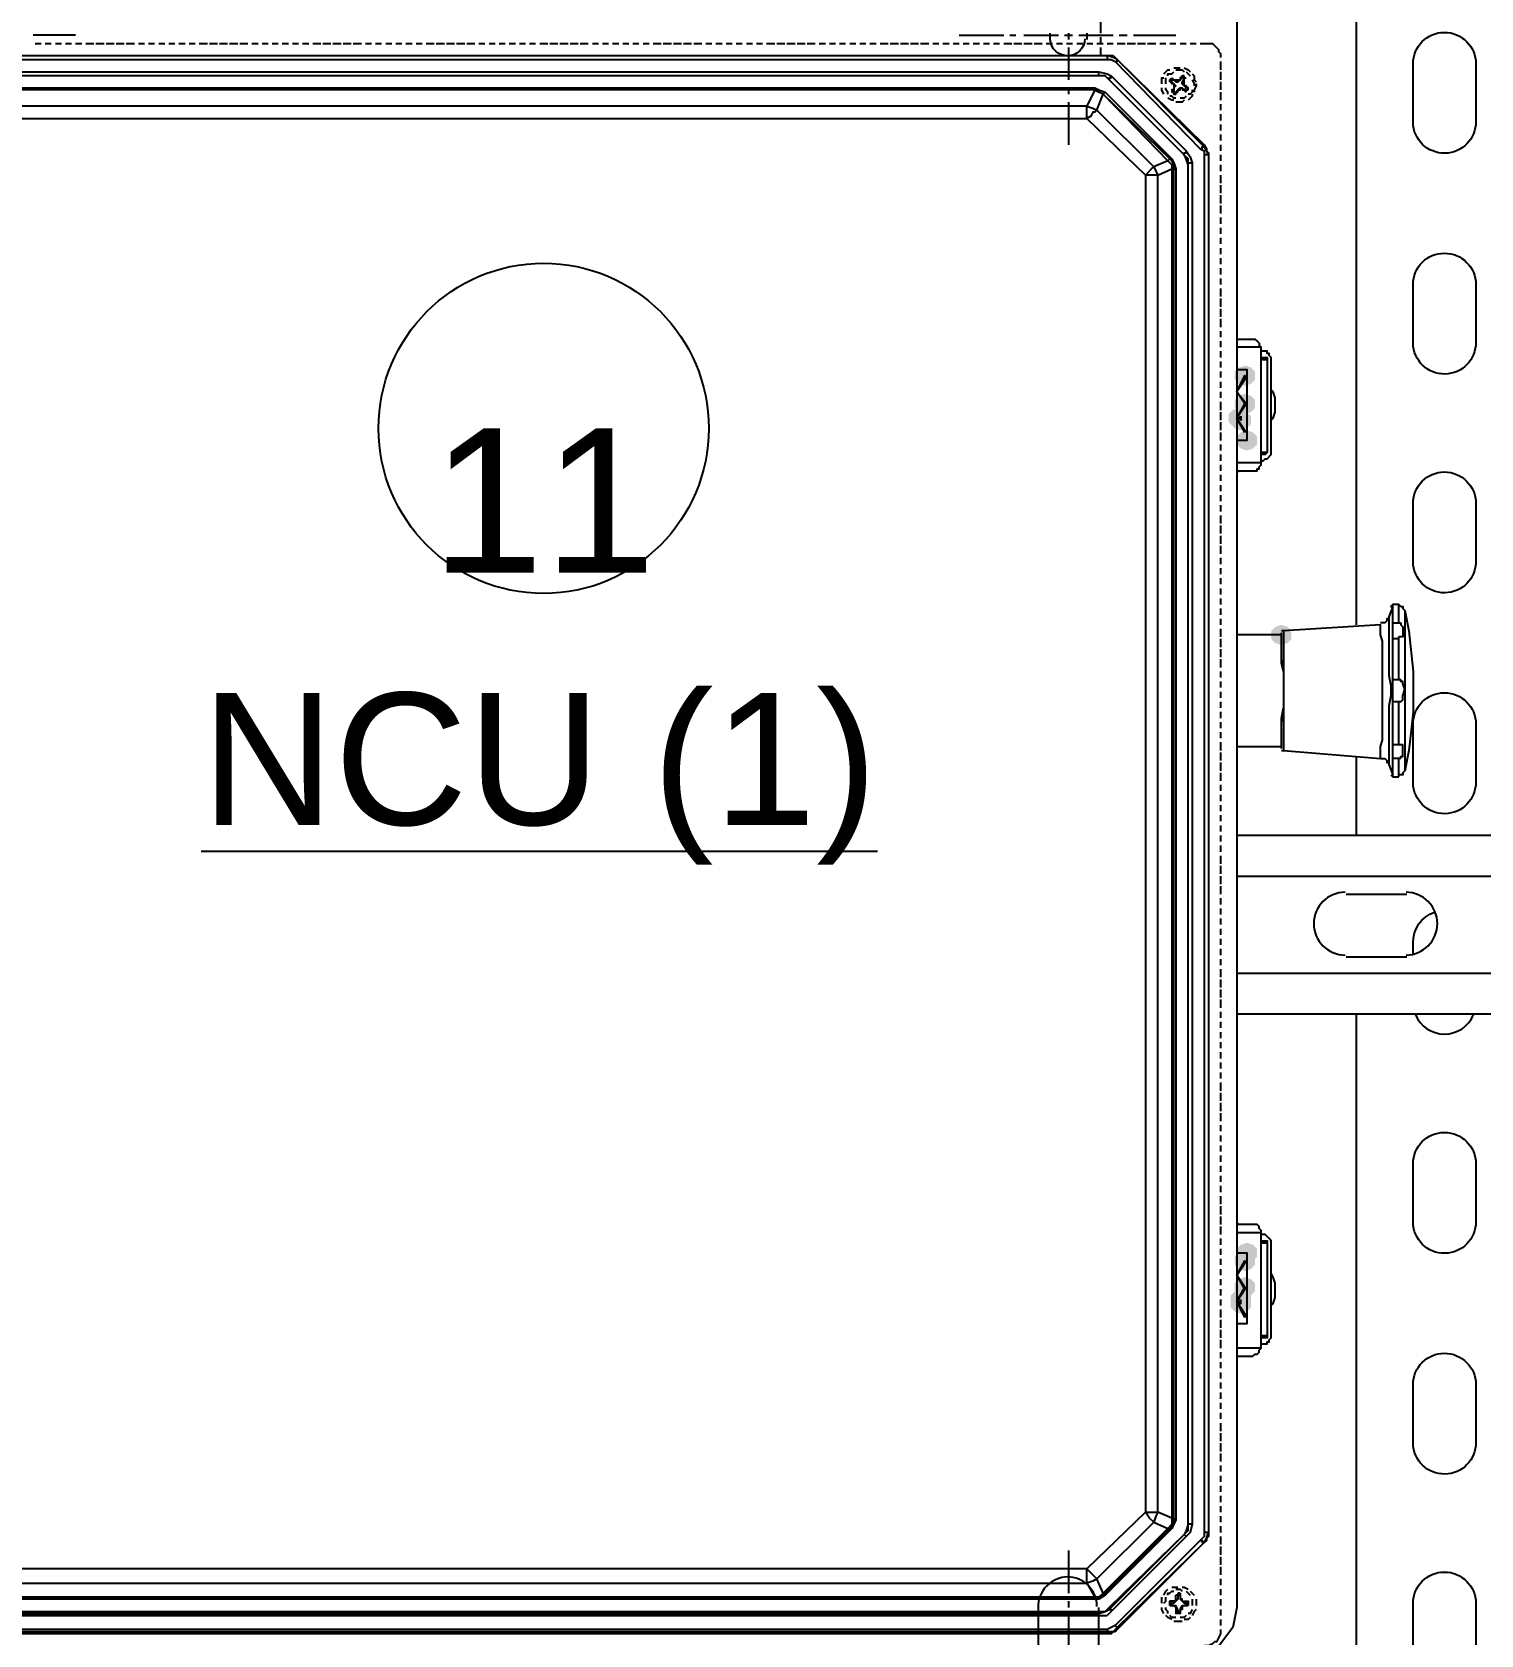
# Model space of a CAD drawing. Header units: feet. Extents: x -159 to 1687, y 0 to 1556.
# Drawn here: x 1318.91 to 1332.07, y 1058.38 to 1072.95 of the extents above; entities that cross this region are included whole.
import ezdxf
from ezdxf.enums import TextEntityAlignment as Align

# ---------------------------------------------------------------- set-up
doc = ezdxf.new("R2010")
doc.units = ezdxf.units.FT
doc.header["$MEASUREMENT"] = 0
for name, color, linetype in [('E-TEXT', 7, 'Continuous'), ('G-ANNO-TEXT', 1, 'Continuous'), ('PDF8_LP_OBJ-Hidden', 7, 'Continuous'), ('PDF8_LP_OBJ-Misc', 7, 'Continuous')]:
    doc.layers.add(name, color=color, linetype=linetype)
doc.styles.add('NEI-A', font='arial.ttf')

# ---------------------------------------------------------------- blocks, each defined once
blk = doc.blocks.new('CIRCTAG')
at = {"color": 0, "linetype": 'ByBlock', "lineweight": -2, "transparency": 16777216}
blk.add_circle((0, 0), 0.125, dxfattribs=at)
at = {"layer": 'E-TEXT', "color": 0, "transparency": 16777216, "style": 'NEI-A'}
blk.add_attdef('TAGNUMBER', text='', height=0.1, dxfattribs=at).set_placement((0, 0), align=Align.MIDDLE_CENTER)

msp = doc.modelspace()

# ---------------------------------------------------------------- hatches: boundary and pattern name
at = {"layer": 'PDF8_LP_OBJ-Misc', "transparency": 33554559}
for points in [[(1329.92414, 1069.91586), (1329.86891, 1069.89745), (1329.83209, 1069.86064), (1329.83209, 1069.787), (1329.86891, 1069.75018), (1329.92414, 1069.73177), (1329.97937, 1069.75018), (1330.01619, 1069.787), (1330.01619, 1069.86064), (1329.97937, 1069.89745)], [(1329.92414, 1069.65813), (1329.86891, 1069.63972), (1329.83209, 1069.6029), (1329.83209, 1069.52927), (1329.86891, 1069.49245), (1329.92414, 1069.47404), (1329.97937, 1069.49245), (1330.01619, 1069.52927), (1330.01619, 1069.6029), (1329.97937, 1069.63972)], [(1329.86891, 1069.52927), (1329.81368, 1069.51086), (1329.77687, 1069.47404), (1329.77687, 1069.4004), (1329.81368, 1069.36358), (1329.86891, 1069.34517), (1329.92414, 1069.36358), (1329.96096, 1069.4004), (1329.96096, 1069.47404), (1329.92414, 1069.51086)], [(1329.88732, 1069.51086), (1329.83209, 1069.49245), (1329.79528, 1069.45563), (1329.79528, 1069.38199), (1329.83209, 1069.34517), (1329.88732, 1069.32676), (1329.94255, 1069.34517), (1329.97937, 1069.38199), (1329.97937, 1069.45563), (1329.94255, 1069.49245)], [(1329.94255, 1069.32676), (1329.88732, 1069.30835), (1329.8505, 1069.27153), (1329.8505, 1069.1979), (1329.88732, 1069.16108), (1329.94255, 1069.14267), (1329.99778, 1069.16108), (1330.0346, 1069.1979), (1330.0346, 1069.27153), (1329.99778, 1069.30835)], [(1330.25551, 1067.55946), (1330.20028, 1067.54105), (1330.16346, 1067.50423), (1330.16346, 1067.43059), (1330.20028, 1067.39377), (1330.25551, 1067.37536), (1330.31074, 1067.39377), (1330.34756, 1067.43059), (1330.34756, 1067.50423), (1330.31074, 1067.54105)], [(1329.92414, 1061.87095), (1329.86891, 1061.85254), (1329.83209, 1061.81572), (1329.83209, 1061.74208), (1329.86891, 1061.70526), (1329.92414, 1061.68685), (1329.97937, 1061.70526), (1330.01619, 1061.74208), (1330.01619, 1061.81572), (1329.97937, 1061.85254)], [(1329.94255, 1061.94458), (1329.88732, 1061.92617), (1329.8505, 1061.88935), (1329.8505, 1061.81572), (1329.88732, 1061.7789), (1329.94255, 1061.76049), (1329.99778, 1061.7789), (1330.0346, 1061.81572), (1330.0346, 1061.88935), (1329.99778, 1061.92617)], [(1329.92414, 1061.63162), (1329.86891, 1061.61321), (1329.83209, 1061.57639), (1329.83209, 1061.50276), (1329.86891, 1061.46594), (1329.92414, 1061.44753), (1329.97937, 1061.46594), (1330.01619, 1061.50276), (1330.01619, 1061.57639), (1329.97937, 1061.61321)], [(1329.88732, 1061.52117), (1329.83209, 1061.50276), (1329.79528, 1061.46594), (1329.79528, 1061.3923), (1329.83209, 1061.35548), (1329.88732, 1061.33707), (1329.94255, 1061.35548), (1329.97937, 1061.3923), (1329.97937, 1061.46594), (1329.94255, 1061.50276)], [(1329.88732, 1061.48435), (1329.83209, 1061.46594), (1329.79528, 1061.42912), (1329.79528, 1061.35548), (1329.83209, 1061.31866), (1329.88732, 1061.30025), (1329.94255, 1061.31866), (1329.97937, 1061.35548), (1329.97937, 1061.42912), (1329.94255, 1061.46594)]]:
    msp.add_hatch(color=256, dxfattribs=at).paths.add_polyline_path(points)

# ---------------------------------------------------------------- linework, layer by layer
at = {"color": 1}
for points in [[(1331.11111, 1123.70604), (1331.48887, 1122.46565), (1333.68348, 1121.47693), (1337.53304, 1122.5016), (1341.83232, 1123.47235), (1345.14223, 1123.05888), (1347.26488, 1118.43886), (1347.48285, 1113.72258), (1347.48337, 1106.64059), (1347.39228, 1093.00311), (1347.34645, 1078.92862), (1346.93039, 1071.62927), (1346.22217, 1069.59654)], [(1331.75346, 1123.68481), (1332.11366, 1122.46993), (1333.82462, 1121.97498), (1336.34604, 1122.33495), (1339.63288, 1122.91989), (1342.42445, 1123.27985), (1344.04536, 1123.41484), (1345.44114, 1123.09987), (1346.2516, 1121.97498), (1346.70185, 1119.59022), (1346.97201, 1109.55621), (1346.96263, 1098.33817), (1347.03399, 1081.90764), (1347.46603, 1074.49584), (1346.96199, 1071.47356), (1346.16991, 1069.74654), (1346.09186, 1069.74679)]]:
    msp.add_spline(points, degree=3, dxfattribs=at)
at = {"layer": 'PDF8_LP_OBJ-Hidden', "lineweight": 25}
for p, q in [((1329.29822, 1058.68611), (1329.24299, 1058.68611)), ((1329.33504, 1058.74134), (1329.29822, 1058.74134)), ((1329.29822, 1058.6493), (1329.29822, 1058.57566)), ((1329.31663, 1058.75975), (1329.31663, 1058.70452)), ((1329.33504, 1058.75975), (1329.33504, 1058.70452))]:
    msp.add_line(p, q, dxfattribs=at)
for points in [[(1328.61707, 1072.93501), (1328.61707, 1073.10069), (1328.58025, 1073.13751), (1328.56184, 1073.17433), (1328.52502, 1073.21115), (1328.4698, 1073.22956), (1328.43298, 1073.24797), (1328.34093, 1073.24797)], [(1318.93371, 1072.84296), (1318.98894, 1072.84296)], [(1319.02576, 1072.84296), (1319.08099, 1072.84296)], [(1319.11781, 1072.84296), (1319.17304, 1072.84296)], [(1319.20986, 1072.84296), (1319.26508, 1072.84296)], [(1319.3019, 1072.84296), (1319.35713, 1072.84296)], [(1319.39395, 1072.84296), (1319.46759, 1072.84296)], [(1319.486, 1072.84296), (1319.55963, 1072.84296)], [(1319.57804, 1072.84296), (1319.65168, 1072.84296)], [(1319.67009, 1072.84296), (1319.74373, 1072.84296)], [(1319.76214, 1072.84296), (1319.83578, 1072.84296)], [(1319.87259, 1072.84296), (1319.92782, 1072.84296)], [(1319.96464, 1072.84296), (1320.01987, 1072.84296)], [(1320.05669, 1072.84296), (1320.11192, 1072.84296)], [(1320.14874, 1072.84296), (1320.20396, 1072.84296)], [(1320.24078, 1072.84296), (1320.29601, 1072.84296)], [(1320.33283, 1072.84296), (1320.38806, 1072.84296)], [(1320.42488, 1072.84296), (1320.49852, 1072.84296)], [(1320.51692, 1072.84296), (1320.59056, 1072.84296)], [(1320.60897, 1072.84296), (1320.68261, 1072.84296)], [(1320.70102, 1072.84296), (1320.77466, 1072.84296)], [(1320.79307, 1072.84296), (1320.8667, 1072.84296)], [(1320.90352, 1072.84296), (1320.95875, 1072.84296)], [(1320.99557, 1072.84296), (1321.0508, 1072.84296)], [(1321.08762, 1072.84296), (1321.14285, 1072.84296)], [(1321.17966, 1072.84296), (1321.23489, 1072.84296)], [(1321.27171, 1072.84296), (1321.32694, 1072.84296)], [(1321.36376, 1072.84296), (1321.41899, 1072.84296)], [(1321.45581, 1072.84296), (1321.52944, 1072.84296)], [(1321.54785, 1072.84296), (1321.62149, 1072.84296)], [(1321.6399, 1072.84296), (1321.71354, 1072.84296)], [(1321.73195, 1072.84296), (1321.80558, 1072.84296)], [(1321.82399, 1072.84296), (1321.89763, 1072.84296)], [(1321.93445, 1072.84296), (1321.98968, 1072.84296)], [(1322.0265, 1072.84296), (1322.08173, 1072.84296)], [(1322.11854, 1072.84296), (1322.17377, 1072.84296)], [(1322.21059, 1072.84296), (1322.26582, 1072.84296)], [(1322.30264, 1072.84296), (1322.35787, 1072.84296)], [(1322.39469, 1072.84296), (1322.44991, 1072.84296)], [(1322.48673, 1072.84296), (1322.56037, 1072.84296)], [(1322.57878, 1072.84296), (1322.65242, 1072.84296)], [(1322.67083, 1072.84296), (1322.74447, 1072.84296)], [(1322.76287, 1072.84296), (1322.83651, 1072.84296)], [(1322.85492, 1072.84296), (1322.92856, 1072.84296)], [(1322.96538, 1072.84296), (1323.02061, 1072.84296)], [(1323.05743, 1072.84296), (1323.11265, 1072.84296)], [(1323.14947, 1072.84296), (1323.2047, 1072.84296)], [(1323.24152, 1072.84296), (1323.29675, 1072.84296)], [(1323.33357, 1072.84296), (1323.3888, 1072.84296)], [(1323.42561, 1072.84296), (1323.48084, 1072.84296)], [(1323.51766, 1072.84296), (1323.5913, 1072.84296)], [(1323.60971, 1072.84296), (1323.68335, 1072.84296)], [(1323.70176, 1072.84296), (1323.77539, 1072.84296)], [(1323.7938, 1072.84296), (1323.86744, 1072.84296)], [(1323.88585, 1072.84296), (1323.95949, 1072.84296)], [(1323.99631, 1072.84296), (1324.05153, 1072.84296)], [(1324.08835, 1072.84296), (1324.14358, 1072.84296)], [(1324.1804, 1072.84296), (1324.23563, 1072.84296)], [(1324.27245, 1072.84296), (1324.32768, 1072.84296)], [(1324.36449, 1072.84296), (1324.41972, 1072.84296)], [(1324.45654, 1072.84296), (1324.51177, 1072.84296)], [(1324.54859, 1072.84296), (1324.62223, 1072.84296)], [(1324.64064, 1072.84296), (1324.71427, 1072.84296)], [(1324.73268, 1072.84296), (1324.80632, 1072.84296)], [(1324.82473, 1072.84296), (1324.89837, 1072.84296)], [(1324.91678, 1072.84296), (1324.99042, 1072.84296)], [(1325.02723, 1072.84296), (1325.08246, 1072.84296)], [(1325.11928, 1072.84296), (1325.17451, 1072.84296)], [(1325.21133, 1072.84296), (1325.26656, 1072.84296)], [(1325.30338, 1072.84296), (1325.3586, 1072.84296)], [(1325.39542, 1072.84296), (1325.45065, 1072.84296)], [(1325.48747, 1072.84296), (1325.5427, 1072.84296)], [(1325.57952, 1072.84296), (1325.65315, 1072.84296)], [(1325.67156, 1072.84296), (1325.7452, 1072.84296)], [(1325.76361, 1072.84296), (1325.83725, 1072.84296)], [(1325.85566, 1072.84296), (1325.9293, 1072.84296)], [(1325.94771, 1072.84296), (1326.02134, 1072.84296)], [(1326.05816, 1072.84296), (1326.11339, 1072.84296)], [(1326.15021, 1072.84296), (1326.20544, 1072.84296)], [(1326.24226, 1072.84296), (1326.29748, 1072.84296)], [(1326.3343, 1072.84296), (1326.38953, 1072.84296)], [(1326.42635, 1072.84296), (1326.48158, 1072.84296)], [(1326.5184, 1072.84296), (1326.57363, 1072.84296)], [(1326.61044, 1072.84296), (1326.68408, 1072.84296)], [(1326.70249, 1072.84296), (1326.77613, 1072.84296)], [(1326.79454, 1072.84296), (1326.86818, 1072.84296)], [(1326.88659, 1072.84296), (1326.96022, 1072.84296)], [(1326.97863, 1072.84296), (1327.05227, 1072.84296)], [(1327.08909, 1072.84296), (1327.14432, 1072.84296)], [(1327.18114, 1072.84296), (1327.23636, 1072.84296)], [(1327.27318, 1072.84296), (1327.32841, 1072.84296)], [(1327.36523, 1072.84296), (1327.42046, 1072.84296)], [(1327.45728, 1072.84296), (1327.51251, 1072.84296)], [(1327.54933, 1072.84296), (1327.60455, 1072.84296)], [(1327.64137, 1072.84296), (1327.6966, 1072.84296)], [(1327.73342, 1072.84296), (1327.80706, 1072.84296)], [(1327.82547, 1072.84296), (1327.8991, 1072.84296)], [(1327.91751, 1072.84296), (1327.99115, 1072.84296)], [(1328.00956, 1072.84296), (1328.0832, 1072.84296)], [(1328.12002, 1072.84296), (1328.17525, 1072.84296)], [(1328.21206, 1072.84296), (1328.26729, 1072.84296)], [(1328.30411, 1072.84296), (1328.35934, 1072.84296)], [(1328.39616, 1072.84296), (1328.45139, 1072.84296)], [(1328.48821, 1072.84296), (1328.54343, 1072.84296)], [(1328.58025, 1072.84296), (1328.63548, 1072.84296)], [(1328.61707, 1072.84296), (1328.61707, 1072.89819)], [(1328.61707, 1072.73251), (1328.61707, 1072.80614)], [(1328.6723, 1072.84296), (1328.72753, 1072.84296)], [(1328.76435, 1072.84296), (1328.83798, 1072.84296)], [(1328.85639, 1072.84296), (1328.93003, 1072.84296)], [(1328.94844, 1072.84296), (1329.02208, 1072.84296)], [(1329.04049, 1072.84296), (1329.11413, 1072.84296)], [(1329.15095, 1072.84296), (1329.20617, 1072.84296)], [(1329.24299, 1072.84296), (1329.29822, 1072.84296)], [(1329.33504, 1072.84296), (1329.39027, 1072.84296)], [(1329.42709, 1072.84296), (1329.48231, 1072.84296)], [(1329.51913, 1072.84296), (1329.62959, 1072.84296), (1329.648, 1072.82455), (1329.68482, 1072.78773), (1329.68482, 1072.76933), (1329.70323, 1072.75092), (1329.70323, 1072.7141)], [(1329.27981, 1072.62205), (1329.33504, 1072.62205)], [(1329.37186, 1072.62205), (1329.40868, 1072.60364), (1329.42709, 1072.58523)], [(1329.70323, 1072.67728), (1329.70323, 1072.60364)], [(1329.16935, 1072.47477), (1329.16935, 1072.53), (1329.18776, 1072.53)], [(1329.18776, 1072.56682), (1329.20617, 1072.58523), (1329.22458, 1072.60364), (1329.24299, 1072.60364)], [(1329.20617, 1072.47477), (1329.20617, 1072.53)], [(1329.22458, 1072.54841), (1329.22458, 1072.56682), (1329.2614, 1072.56682), (1329.27981, 1072.58523)], [(1329.24299, 1072.49318), (1329.24299, 1072.51159), (1329.2614, 1072.53)], [(1329.24299, 1072.49318), (1329.2614, 1072.49318), (1329.27981, 1072.47477)], [(1329.2614, 1072.53), (1329.27981, 1072.51159)], [(1329.2614, 1072.51159), (1329.33504, 1072.51159)], [(1329.29822, 1072.45636), (1329.27981, 1072.47477), (1329.2614, 1072.47477), (1329.2614, 1072.51159)], [(1329.27981, 1072.51159), (1329.29822, 1072.49318)], [(1329.27981, 1072.47477), (1329.27981, 1072.38273), (1329.29822, 1072.38273), (1329.29822, 1072.40114), (1329.31663, 1072.41955), (1329.33504, 1072.41955), (1329.33504, 1072.43796)], [(1329.29822, 1072.60364), (1329.35345, 1072.60364), (1329.37186, 1072.58523)], [(1329.29822, 1072.51159), (1329.29822, 1072.49318), (1329.31663, 1072.49318)], [(1329.35345, 1072.54841), (1329.33504, 1072.53), (1329.33504, 1072.51159), (1329.31663, 1072.49318), (1329.31663, 1072.51159)], [(1329.37186, 1072.54841), (1329.35345, 1072.54841), (1329.35345, 1072.53), (1329.33504, 1072.51159)], [(1329.37186, 1072.53), (1329.35345, 1072.49318)], [(1329.35345, 1072.53), (1329.39027, 1072.53)], [(1329.35345, 1072.47477), (1329.35345, 1072.49318), (1329.37186, 1072.49318)], [(1329.40868, 1072.43796), (1329.39027, 1072.45636), (1329.37186, 1072.45636), (1329.35345, 1072.47477), (1329.37186, 1072.47477)], [(1329.40868, 1072.41955), (1329.40868, 1072.43796), (1329.39027, 1072.43796), (1329.37186, 1072.45636), (1329.37186, 1072.54841)], [(1329.39027, 1072.58523), (1329.40868, 1072.56682), (1329.42709, 1072.54841)], [(1329.4455, 1072.56682), (1329.46391, 1072.54841), (1329.46391, 1072.51159), (1329.48231, 1072.49318)], [(1329.4455, 1072.51159), (1329.46391, 1072.47477), (1329.46391, 1072.45636)], [(1329.48231, 1072.47477), (1329.48231, 1072.45636), (1329.46391, 1072.41955), (1329.46391, 1072.40114)], [(1329.70323, 1072.58523), (1329.70323, 1072.51159)], [(1329.70323, 1072.49318), (1329.70323, 1072.41955)], [(1329.18776, 1072.38273), (1329.16935, 1072.41955), (1329.16935, 1072.43796)], [(1329.22458, 1072.38273), (1329.22458, 1072.40114), (1329.20617, 1072.41955), (1329.20617, 1072.43796)], [(1329.27981, 1072.3275), (1329.2614, 1072.3275), (1329.22458, 1072.34591)], [(1329.29822, 1072.34591), (1329.27981, 1072.34591), (1329.2614, 1072.36432), (1329.24299, 1072.36432)], [(1329.27981, 1072.41955), (1329.2614, 1072.41955), (1329.2614, 1072.40114)], [(1329.2614, 1072.40114), (1329.31663, 1072.40114)], [(1329.27981, 1072.45636), (1329.29822, 1072.45636), (1329.27981, 1072.43796)], [(1329.37186, 1072.3275), (1329.35345, 1072.30909), (1329.29822, 1072.30909)], [(1329.31663, 1072.40114), (1329.31663, 1072.41955), (1329.33504, 1072.43796), (1329.35345, 1072.43796), (1329.35345, 1072.41955)], [(1329.39027, 1072.36432), (1329.37186, 1072.34591), (1329.33504, 1072.34591)], [(1329.37186, 1072.41955), (1329.35345, 1072.43796)], [(1329.35345, 1072.41955), (1329.40868, 1072.41955)], [(1329.39027, 1072.43796), (1329.37186, 1072.41955)], [(1329.37186, 1072.41955), (1329.39027, 1072.40114)], [(1329.39027, 1072.40114), (1329.39027, 1072.41955)], [(1329.4455, 1072.41955), (1329.4455, 1072.40114), (1329.42709, 1072.38273), (1329.40868, 1072.38273)], [(1329.4455, 1072.38273), (1329.4455, 1072.36432), (1329.42709, 1072.34591), (1329.40868, 1072.3275)], [(1329.70323, 1072.40114), (1329.70323, 1072.3275)], [(1329.70323, 1072.29068), (1329.70323, 1072.23545)], [(1329.70323, 1072.19863), (1329.70323, 1072.1434)], [(1329.70323, 1072.10659), (1329.70323, 1072.05136)], [(1329.70323, 1072.01454), (1329.70323, 1071.95931)], [(1329.70323, 1071.92249), (1329.70323, 1071.86726)], [(1329.70323, 1071.83044), (1329.70323, 1071.77522)], [(1329.70323, 1071.7384), (1329.70323, 1071.68317)], [(1329.70323, 1071.64635), (1329.70323, 1071.57271)], [(1329.70323, 1071.5543), (1329.70323, 1071.48067)], [(1329.70323, 1071.46226), (1329.70323, 1071.38862)], [(1329.70323, 1071.37021), (1329.70323, 1071.29657)], [(1329.70323, 1071.25975), (1329.70323, 1071.20452)], [(1329.70323, 1071.16771), (1329.70323, 1071.11248)], [(1329.70323, 1071.07566), (1329.70323, 1071.02043)], [(1329.70323, 1070.98361), (1329.70323, 1070.92838)], [(1329.70323, 1070.89156), (1329.70323, 1070.83634)], [(1329.70323, 1070.79952), (1329.70323, 1070.74429)], [(1329.70323, 1070.70747), (1329.70323, 1070.65224)], [(1329.70323, 1070.61542), (1329.70323, 1070.54178)], [(1329.70323, 1070.52338), (1329.70323, 1070.44974)], [(1329.70323, 1070.43133), (1329.70323, 1070.35769)], [(1329.70323, 1070.33928), (1329.70323, 1070.26564)], [(1329.70323, 1070.22882), (1329.70323, 1070.1736)], [(1329.70323, 1070.13678), (1329.70323, 1070.08155)], [(1329.70323, 1070.04473), (1329.70323, 1069.9895)], [(1329.70323, 1069.95268), (1329.70323, 1069.89745)], [(1329.70323, 1069.86064), (1329.70323, 1069.80541)], [(1329.70323, 1069.76859), (1329.70323, 1069.71336)], [(1329.70323, 1069.67654), (1329.70323, 1069.62131)], [(1329.70323, 1069.58449), (1329.70323, 1069.51086)], [(1329.70323, 1069.49245), (1329.70323, 1069.41881)], [(1329.70323, 1069.4004), (1329.70323, 1069.32676)], [(1329.70323, 1069.30835), (1329.70323, 1069.23472)], [(1329.70323, 1069.1979), (1329.70323, 1069.14267)], [(1329.70323, 1069.10585), (1329.70323, 1069.05062)], [(1329.70323, 1069.0138), (1329.70323, 1068.95857)], [(1329.70323, 1068.92176), (1329.70323, 1068.86653)], [(1329.70323, 1068.82971), (1329.70323, 1068.77448)], [(1329.70323, 1068.73766), (1329.70323, 1068.68243)], [(1329.70323, 1068.64561), (1329.70323, 1068.59039)], [(1329.70323, 1068.55357), (1329.70323, 1068.47993)], [(1329.70323, 1068.46152), (1329.70323, 1068.38788)], [(1329.70323, 1068.36947), (1329.70323, 1068.29583)], [(1329.70323, 1068.27743), (1329.70323, 1068.20379)], [(1329.70323, 1068.16697), (1329.70323, 1068.11174)], [(1329.70323, 1068.07492), (1329.70323, 1068.01969)], [(1329.70323, 1067.98287), (1329.70323, 1067.92765)], [(1329.70323, 1067.89083), (1329.70323, 1067.8356)], [(1329.70323, 1067.79878), (1329.70323, 1067.74355)], [(1329.70323, 1067.70673), (1329.70323, 1067.65151)], [(1329.70323, 1067.61469), (1329.70323, 1067.55946)], [(1329.70323, 1067.52264), (1329.70323, 1067.449)], [(1329.70323, 1067.43059), (1329.70323, 1067.35695)], [(1329.70323, 1067.33854), (1329.70323, 1067.26491)], [(1329.70323, 1067.2465), (1329.70323, 1067.17286)], [(1329.70323, 1067.13604), (1329.70323, 1067.08081)], [(1329.70323, 1067.04399), (1329.70323, 1066.98877)], [(1329.70323, 1066.95195), (1329.70323, 1066.89672)], [(1329.70323, 1066.8599), (1329.70323, 1066.80467)], [(1329.70323, 1066.76785), (1329.70323, 1066.71262)], [(1329.70323, 1066.67581), (1329.70323, 1066.62058)], [(1329.70323, 1066.58376), (1329.70323, 1066.52853)], [(1329.70323, 1066.49171), (1329.70323, 1066.41807)], [(1329.70323, 1066.39966), (1329.70323, 1066.32603)], [(1329.70323, 1066.30762), (1329.70323, 1066.23398)], [(1329.70323, 1066.21557), (1329.70323, 1066.14193)], [(1329.70323, 1066.10511), (1329.70323, 1066.04989)], [(1329.70323, 1066.01307), (1329.70323, 1065.95784)], [(1329.70323, 1065.92102), (1329.70323, 1065.86579)], [(1329.70323, 1065.82897), (1329.70323, 1065.77374)], [(1329.70323, 1065.73692), (1329.70323, 1065.6817)], [(1329.70323, 1065.64488), (1329.70323, 1065.58965)], [(1329.70323, 1065.55283), (1329.70323, 1065.4976)], [(1329.70323, 1065.46078), (1329.70323, 1065.38715)], [(1329.70323, 1065.36874), (1329.70323, 1065.2951)], [(1329.70323, 1065.27669), (1329.70323, 1065.20305)], [(1329.70323, 1065.18464), (1329.70323, 1065.111)], [(1329.70323, 1065.07419), (1329.70323, 1065.01896)], [(1329.70323, 1064.98214), (1329.70323, 1064.92691)], [(1329.70323, 1064.89009), (1329.70323, 1064.83486)], [(1329.70323, 1064.79804), (1329.70323, 1064.74282)], [(1329.70323, 1064.706), (1329.70323, 1064.65077)], [(1329.70323, 1064.61395), (1329.70323, 1064.55872)], [(1329.70323, 1064.5219), (1329.70323, 1064.46667)], [(1329.70323, 1064.42986), (1329.70323, 1064.35622)], [(1329.70323, 1064.33781), (1329.70323, 1064.26417)], [(1329.70323, 1064.24576), (1329.70323, 1064.17212)], [(1329.70323, 1064.15371), (1329.70323, 1064.08008)], [(1329.70323, 1064.04326), (1329.70323, 1063.98803)], [(1329.70323, 1063.95121), (1329.70323, 1063.89598)], [(1329.70323, 1063.85916), (1329.70323, 1063.80394)], [(1329.70323, 1063.76712), (1329.70323, 1063.71189)], [(1329.70323, 1063.67507), (1329.70323, 1063.61984)], [(1329.70323, 1063.58302), (1329.70323, 1063.52779)], [(1329.70323, 1063.49097), (1329.70323, 1063.43575)], [(1329.70323, 1063.39893), (1329.70323, 1063.32529)], [(1329.70323, 1063.30688), (1329.70323, 1063.23324)], [(1329.70323, 1063.21483), (1329.70323, 1063.1412)], [(1329.70323, 1063.12279), (1329.70323, 1063.04915)], [(1329.70323, 1063.01233), (1329.70323, 1062.9571)], [(1329.70323, 1062.92028), (1329.70323, 1062.86505)], [(1329.70323, 1062.82824), (1329.70323, 1062.77301)], [(1329.70323, 1062.73619), (1329.70323, 1062.68096)], [(1329.70323, 1062.64414), (1329.70323, 1062.58891)], [(1329.70323, 1062.55209), (1329.70323, 1062.49687)], [(1329.70323, 1062.46005), (1329.70323, 1062.40482)], [(1329.70323, 1062.368), (1329.70323, 1062.29436)], [(1329.70323, 1062.27595), (1329.70323, 1062.20232)], [(1329.70323, 1062.18391), (1329.70323, 1062.11027)], [(1329.70323, 1062.09186), (1329.70323, 1062.01822)], [(1329.70323, 1061.9814), (1329.70323, 1061.92617)], [(1329.70323, 1061.88935), (1329.70323, 1061.83413)], [(1329.70323, 1061.79731), (1329.70323, 1061.74208)], [(1329.70323, 1061.70526), (1329.70323, 1061.65003)], [(1329.70323, 1061.61321), (1329.70323, 1061.55799)], [(1329.70323, 1061.52117), (1329.70323, 1061.46594)], [(1329.70323, 1061.42912), (1329.70323, 1061.37389)], [(1329.70323, 1061.33707), (1329.70323, 1061.26343)], [(1329.70323, 1061.24503), (1329.70323, 1061.17139)], [(1329.70323, 1061.15298), (1329.70323, 1061.07934)], [(1329.70323, 1061.06093), (1329.70323, 1060.98729)], [(1329.70323, 1060.95047), (1329.70323, 1060.89525)], [(1329.70323, 1060.85843), (1329.70323, 1060.8032)], [(1329.70323, 1060.76638), (1329.70323, 1060.71115)], [(1329.70323, 1060.67433), (1329.70323, 1060.6191)], [(1329.70323, 1060.58229), (1329.70323, 1060.52706)], [(1329.70323, 1060.49024), (1329.70323, 1060.43501)], [(1329.70323, 1060.39819), (1329.70323, 1060.34296)], [(1329.70323, 1060.30614), (1329.70323, 1060.23251)], [(1329.70323, 1060.2141), (1329.70323, 1060.14046)], [(1329.70323, 1060.12205), (1329.70323, 1060.04841)], [(1329.70323, 1060.03), (1329.70323, 1059.95637)], [(1329.70323, 1059.91955), (1329.70323, 1059.86432)], [(1329.70323, 1059.8275), (1329.70323, 1059.77227)], [(1329.70323, 1059.73545), (1329.70323, 1059.68022)], [(1329.70323, 1059.64341), (1329.70323, 1059.58818)], [(1329.70323, 1059.55136), (1329.70323, 1059.49613)], [(1329.70323, 1059.45931), (1329.70323, 1059.40408)], [(1329.70323, 1059.36726), (1329.70323, 1059.31204)], [(1329.70323, 1059.27522), (1329.70323, 1059.20158)], [(1329.70323, 1059.18317), (1329.70323, 1059.10953)], [(1329.70323, 1059.09112), (1329.70323, 1059.01748)], [(1329.70323, 1058.99908), (1329.70323, 1058.92544)], [(1329.18776, 1058.74134), (1329.20617, 1058.77816), (1329.22458, 1058.79657)], [(1329.2614, 1058.81498), (1329.31663, 1058.81498)], [(1329.29822, 1058.79657), (1329.33504, 1058.79657), (1329.35345, 1058.77816)], [(1329.35345, 1058.81498), (1329.37186, 1058.81498), (1329.40868, 1058.79657)], [(1329.70323, 1058.88862), (1329.70323, 1058.83339)], [(1329.70323, 1058.79657), (1329.70323, 1058.74134)], [(1329.16935, 1058.66771), (1329.16935, 1058.72293)], [(1329.18776, 1058.66771), (1329.20617, 1058.68611), (1329.20617, 1058.72293)], [(1329.22458, 1058.74134), (1329.22458, 1058.75975), (1329.24299, 1058.75975), (1329.2614, 1058.77816), (1329.27981, 1058.77816)], [(1329.24299, 1058.6493), (1329.24299, 1058.68611), (1329.2614, 1058.66771)], [(1329.24299, 1058.6493), (1329.29822, 1058.6493)], [(1329.2614, 1058.6493), (1329.2614, 1058.66771), (1329.27981, 1058.66771)], [(1329.29822, 1058.68611), (1329.27981, 1058.66771), (1329.27981, 1058.68611)], [(1329.29822, 1058.63089), (1329.27981, 1058.6493)], [(1329.29822, 1058.70452), (1329.31663, 1058.70452), (1329.29822, 1058.68611), (1329.29822, 1058.74134)], [(1329.29822, 1058.61248), (1329.31663, 1058.61248), (1329.29822, 1058.6493)], [(1329.35345, 1058.6493), (1329.35345, 1058.61248), (1329.33504, 1058.61248), (1329.33504, 1058.57566), (1329.29822, 1058.57566), (1329.31663, 1058.59407)], [(1329.33504, 1058.75975), (1329.31663, 1058.75975)], [(1329.37186, 1058.68611), (1329.37186, 1058.66771), (1329.35345, 1058.68611), (1329.35345, 1058.70452), (1329.33504, 1058.70452), (1329.35345, 1058.68611), (1329.40868, 1058.68611)], [(1329.33504, 1058.61248), (1329.35345, 1058.6493)], [(1329.35345, 1058.6493), (1329.40868, 1058.6493)], [(1329.37186, 1058.66771), (1329.39027, 1058.66771), (1329.40868, 1058.68611), (1329.40868, 1058.6493)], [(1329.39027, 1058.77816), (1329.40868, 1058.75975), (1329.42709, 1058.74134)], [(1329.39027, 1058.66771), (1329.39027, 1058.6493)], [(1329.42709, 1058.77816), (1329.4455, 1058.75975), (1329.46391, 1058.74134)], [(1329.4455, 1058.70452), (1329.4455, 1058.6493)], [(1329.48231, 1058.70452), (1329.48231, 1058.6493)], [(1329.70323, 1058.70452), (1329.70323, 1058.6493)], [(1329.18776, 1058.57566), (1329.16935, 1058.61248), (1329.16935, 1058.63089)], [(1329.22458, 1058.57566), (1329.22458, 1058.59407), (1329.20617, 1058.61248), (1329.20617, 1058.63089)], [(1329.2614, 1058.52043), (1329.22458, 1058.53884), (1329.20617, 1058.55725)], [(1329.29822, 1058.53884), (1329.2614, 1058.53884), (1329.24299, 1058.55725)], [(1329.35345, 1058.50202), (1329.27981, 1058.50202)], [(1329.33504, 1058.59407), (1329.31663, 1058.59407), (1329.31663, 1058.61248)], [(1329.39027, 1058.55725), (1329.37186, 1058.53884), (1329.33504, 1058.53884)], [(1329.42709, 1058.53884), (1329.40868, 1058.52043), (1329.37186, 1058.52043)], [(1329.4455, 1058.61248), (1329.42709, 1058.57566), (1329.40868, 1058.57566)], [(1329.48231, 1058.61248), (1329.46391, 1058.59407), (1329.4455, 1058.55725)], [(1329.70323, 1058.61248), (1329.70323, 1058.55725)], [(1329.70323, 1058.52043), (1329.70323, 1058.4652)], [(1329.70323, 1058.42838), (1329.70323, 1058.39156), (1329.66641, 1058.31793), (1329.648, 1058.31793), (1329.62959, 1058.29952), (1329.59277, 1058.28111), (1329.55595, 1058.28111)]]:
    msp.add_lwpolyline(points, dxfattribs=at)
at = {"layer": 'PDF8_LP_OBJ-Misc', "lineweight": 25}
for p, q in [((1317.90279, 1072.73251), (1328.72753, 1072.73251)), ((1328.65389, 1072.54841), (1317.97642, 1072.54841)), ((1329.92414, 1069.58449), (1329.92414, 1069.54768)), ((1331.26803, 1067.57787), (1331.34167, 1067.57787)), ((1331.32326, 1067.0624), (1331.32326, 1067.449)), ((1331.34167, 1066.8599), (1331.26803, 1066.8599)), ((1330.25551, 1066.43648), (1330.25551, 1066.71262)), ((1331.34167, 1066.34444), (1331.26803, 1066.34444)), ((1329.22458, 1059.34885), (1329.2614, 1059.34885))]:
    msp.add_line(p, q, dxfattribs=at)
for points in [[(1330.93666, 1083.63089), (1330.93666, 1067.55946)], [(1329.8505, 1073.41366), (1329.8505, 1058.63089), (1329.81368, 1058.44679), (1329.70323, 1058.29952), (1329.648, 1058.24429), (1329.55595, 1058.20747), (1329.48231, 1058.17065), (1317.148, 1058.17065), (1317.07436, 1058.20747), (1316.98232, 1058.24429), (1316.92709, 1058.29952), (1316.87186, 1058.37315), (1316.81663, 1058.44679), (1316.81663, 1058.48361)], [(1319.3019, 1072.9166), (1318.9153, 1072.9166)], [(1327.32841, 1072.9166), (1327.73342, 1072.9166)], [(1327.78865, 1072.9166), (1327.84388, 1072.9166)], [(1327.91751, 1072.9166), (1328.23047, 1072.9166)], [(1328.2857, 1072.9166), (1328.35934, 1072.9166)], [(1328.32252, 1072.93501), (1328.32252, 1072.87978)], [(1328.41457, 1072.9166), (1328.72753, 1072.9166)], [(1328.48821, 1072.93501), (1328.48821, 1072.87978)], [(1328.78276, 1072.9166), (1328.85639, 1072.9166)], [(1328.91162, 1072.9166), (1329.29822, 1072.9166)], [(1328.32252, 1072.80614), (1328.32252, 1072.51159)], [(1317.07436, 1071.83044), (1317.09277, 1071.86726), (1317.11118, 1071.88567), (1317.88438, 1072.67728), (1317.9212, 1072.69569), (1328.70912, 1072.69569), (1328.74594, 1072.67728), (1328.76435, 1072.67728), (1328.76435, 1072.69569), (1328.72753, 1072.7141), (1328.6723, 1072.73251)], [(1328.6723, 1072.73251), (1328.6723, 1072.69569)], [(1328.72753, 1072.73251), (1328.74594, 1072.7141), (1328.76435, 1072.69569)], [(1317.95801, 1058.55725), (1317.20323, 1059.31204), (1317.18482, 1059.38567), (1317.18482, 1071.75681), (1317.20323, 1071.81204), (1317.24005, 1071.86726), (1317.9212, 1072.54841), (1317.95801, 1072.56682), (1318.03165, 1072.58523), (1328.59866, 1072.58523)], [(1328.59866, 1072.54841), (1328.59866, 1072.58523), (1328.6723, 1072.56682), (1328.70912, 1072.54841)], [(1328.69071, 1072.51159), (1328.65389, 1072.54841)], [(1329.40868, 1059.38567), (1329.39027, 1059.33044), (1329.37186, 1059.29363), (1329.40868, 1059.33044), (1329.40868, 1071.79363), (1329.37186, 1071.83044), (1329.37186, 1071.84885), (1329.39027, 1071.84885), (1329.39027, 1071.86726), (1328.70912, 1072.54841), (1328.70912, 1072.53), (1328.69071, 1072.53), (1328.69071, 1072.51159)], [(1329.37186, 1071.83044), (1328.69071, 1072.51159)], [(1328.63548, 1072.38273), (1328.59866, 1072.40114), (1328.59866, 1072.41955), (1318.03165, 1072.41955), (1317.99483, 1072.38273), (1318.03165, 1072.40114), (1318.08688, 1072.41955), (1318.06847, 1072.43796), (1328.56184, 1072.43796), (1328.56184, 1072.41955), (1328.59866, 1072.40114)], [(1328.56184, 1072.41955), (1328.48821, 1072.27227), (1318.14211, 1072.27227), (1318.08688, 1072.41955)], [(1328.32252, 1072.43796), (1328.32252, 1072.38273)], [(1328.56184, 1072.43796), (1328.59866, 1072.41955), (1328.65389, 1072.40114)], [(1328.32252, 1072.30909), (1328.32252, 1071.92249)], [(1329.51913, 1071.88567), (1329.53754, 1071.88567), (1329.53754, 1071.90408), (1329.55595, 1071.90408), (1329.59277, 1071.83044), (1329.55595, 1071.83044)], [(1329.55595, 1071.92249), (1329.57436, 1071.88567), (1329.57436, 1071.86726), (1329.59277, 1071.84885), (1329.59277, 1059.27522), (1329.57436, 1059.25681), (1329.57436, 1059.2384), (1329.55595, 1059.21999)], [(1329.27981, 1071.7384), (1329.2614, 1071.77522), (1329.24299, 1071.79363), (1329.22458, 1071.77522), (1329.2614, 1071.7384)], [(1329.2614, 1071.79363), (1329.27981, 1071.75681), (1329.29822, 1071.70158)], [(1329.40868, 1071.7384), (1329.39027, 1071.79363), (1329.37186, 1071.83044)], [(1329.39027, 1071.86726), (1329.42709, 1071.81204), (1329.4455, 1071.75681)], [(1329.40868, 1071.75681), (1329.4455, 1071.75681), (1329.4455, 1059.38567), (1329.40868, 1059.38567)], [(1329.2614, 1059.4409), (1329.13254, 1059.49613), (1329.13254, 1071.64635), (1329.2614, 1071.70158)], [(1329.2614, 1071.7384), (1329.2614, 1059.38567), (1329.22458, 1059.34885)], [(1329.24299, 1059.34885), (1329.2614, 1059.36726), (1329.27981, 1059.38567), (1329.27981, 1071.7384)], [(1329.2614, 1071.70158), (1329.29822, 1071.70158)], [(1329.29822, 1071.70158), (1329.29822, 1059.42249), (1329.27981, 1059.4409)], [(1329.8505, 1070.15519), (1330.01619, 1070.15519), (1330.0346, 1070.13678), (1330.05301, 1070.11837), (1330.05301, 1070.09996), (1330.07142, 1070.08155)], [(1329.8505, 1068.95857), (1330.0346, 1068.95857), (1330.0346, 1068.97698), (1330.05301, 1068.97698), (1330.05301, 1068.99539), (1330.07142, 1069.0138), (1330.07142, 1070.08155), (1329.8505, 1070.08155)], [(1330.07142, 1069.05062), (1330.08983, 1069.05062), (1330.10824, 1069.06903), (1330.12664, 1069.06903), (1330.16346, 1069.10585), (1330.16346, 1069.9895), (1330.14505, 1070.00791), (1330.14505, 1070.02632), (1330.12664, 1070.02632), (1330.12664, 1070.04473), (1330.07142, 1070.04473)], [(1329.8505, 1069.87905), (1329.94255, 1069.87905), (1329.94255, 1069.23472), (1329.8505, 1069.23472)], [(1330.07142, 1069.9895), (1330.12664, 1069.9895), (1330.12664, 1069.12426), (1330.10824, 1069.10585), (1330.07142, 1069.10585)], [(1330.07142, 1069.97109), (1330.12664, 1069.97109)], [(1329.8505, 1069.67654), (1329.92414, 1069.82382), (1329.92414, 1069.787), (1329.8505, 1069.67654), (1329.92414, 1069.58449)], [(1329.92414, 1069.56609), (1329.8505, 1069.67654)], [(1329.8505, 1069.43722), (1329.92414, 1069.56609)], [(1330.16346, 1069.41881), (1330.18187, 1069.43722), (1330.20028, 1069.49245), (1330.20028, 1069.62131), (1330.18187, 1069.67654), (1330.16346, 1069.69495)], [(1329.92414, 1069.54768), (1329.8505, 1069.43722), (1329.92414, 1069.32676)], [(1329.92414, 1069.30835), (1329.8505, 1069.43722)], [(1329.92414, 1069.32676), (1329.92414, 1069.30835)], [(1330.12664, 1069.12426), (1330.07142, 1069.12426)], [(1330.07142, 1069.03221), (1329.8505, 1069.03221)], [(1329.8505, 1068.94016), (1329.86891, 1068.95857)], [(1331.24962, 1066.19716), (1331.26803, 1066.17875), (1331.26803, 1067.74355), (1331.24962, 1067.72514), (1331.26803, 1067.72514), (1331.23121, 1067.6331), (1331.23121, 1067.09922), (1331.24962, 1067.00718), (1331.24962, 1066.91513), (1331.23121, 1066.82308), (1331.23121, 1066.28921), (1331.26803, 1066.19716)], [(1331.32326, 1067.74355), (1331.26803, 1067.74355)], [(1331.32326, 1067.57787), (1331.32326, 1067.74355), (1331.34167, 1067.72514), (1331.36008, 1067.72514), (1331.36008, 1067.70673), (1331.37849, 1067.68832), (1331.37849, 1066.23398)], [(1331.37849, 1067.68832), (1331.4153, 1067.50423), (1331.45212, 1067.13604), (1331.45212, 1066.76785), (1331.43371, 1066.60217), (1331.4153, 1066.41807), (1331.37849, 1066.23398), (1331.36008, 1066.21557), (1331.36008, 1066.19716), (1331.32326, 1066.19716)], [(1330.25551, 1066.41807), (1330.27392, 1066.41807), (1331.15757, 1066.34444), (1331.15757, 1066.45489), (1331.17598, 1066.51012), (1331.17598, 1067.41218), (1331.15757, 1067.46741), (1331.15757, 1067.55946), (1330.27392, 1067.50423), (1330.27392, 1066.41807)], [(1331.23121, 1067.61469), (1331.2128, 1067.61469), (1331.2128, 1067.59628), (1331.19439, 1067.57787), (1331.15757, 1067.57787)], [(1331.34167, 1067.57787), (1331.34167, 1067.55946), (1331.36008, 1067.54105), (1331.36008, 1067.449), (1331.32326, 1067.449)], [(1330.25551, 1067.46741), (1329.8505, 1067.46741)], [(1330.27392, 1067.50423), (1330.25551, 1067.50423)], [(1330.27392, 1067.13604), (1330.25551, 1067.20968), (1330.25551, 1067.48582)], [(1331.32326, 1067.43059), (1331.26803, 1067.43059)], [(1330.27392, 1067.15445), (1330.25551, 1067.2465)], [(1331.26803, 1067.0624), (1331.34167, 1067.0624)], [(1331.34167, 1066.8599), (1331.36008, 1066.87831), (1331.36008, 1066.91513), (1331.37849, 1066.97036), (1331.36008, 1067.02558), (1331.36008, 1067.04399), (1331.34167, 1067.04399), (1331.34167, 1067.0624)], [(1330.25551, 1066.71262), (1330.27392, 1066.80467)], [(1331.32326, 1066.4733), (1331.32326, 1066.8599)], [(1330.25551, 1066.67581), (1330.27392, 1066.76785)], [(1329.8505, 1066.45489), (1330.25551, 1066.45489)], [(1330.93666, 1066.36285), (1330.93666, 1065.64488)], [(1331.26803, 1066.4733), (1331.36008, 1066.4733)], [(1331.34167, 1066.34444), (1331.34167, 1066.36285), (1331.36008, 1066.36285), (1331.36008, 1066.4733)], [(1331.15757, 1066.34444), (1331.19439, 1066.34444), (1331.2128, 1066.32603), (1331.2128, 1066.30762), (1331.23121, 1066.30762)], [(1331.32326, 1066.17875), (1331.32326, 1066.34444)], [(1331.26803, 1066.17875), (1331.32326, 1066.17875)], [(1332.92076, 1065.64488), (1329.8505, 1065.64488)], [(1329.8505, 1065.27669), (1332.92076, 1065.27669)], [(1330.84461, 1065.111), (1331.3969, 1065.111)], [(1331.3969, 1064.54031), (1330.84461, 1064.54031)], [(1329.8505, 1064.39304), (1332.92076, 1064.39304)], [(1329.8505, 1064.02485), (1332.92076, 1064.02485)], [(1330.93666, 1064.02485), (1330.93666, 1045.65224)], [(1329.86891, 1062.11027), (1329.8505, 1062.12868)], [(1329.8505, 1060.91366), (1329.99778, 1060.91366), (1330.01619, 1060.93206), (1330.0346, 1060.93206), (1330.05301, 1060.95047), (1330.05301, 1060.96888), (1330.07142, 1060.98729), (1330.07142, 1062.05504), (1330.05301, 1062.07345), (1330.05301, 1062.09186), (1330.0346, 1062.11027), (1329.8505, 1062.11027)], [(1329.8505, 1062.03663), (1330.07142, 1062.03663)], [(1330.07142, 1061.02411), (1330.12664, 1061.02411), (1330.12664, 1061.04252), (1330.14505, 1061.04252), (1330.14505, 1061.06093), (1330.16346, 1061.07934), (1330.16346, 1061.96299), (1330.14505, 1061.9814), (1330.12664, 1061.99981), (1330.10824, 1062.01822), (1330.07142, 1062.01822)], [(1329.8505, 1061.85254), (1329.94255, 1061.85254), (1329.94255, 1061.20821), (1329.8505, 1061.20821)], [(1330.07142, 1061.96299), (1330.12664, 1061.96299), (1330.12664, 1061.07934), (1330.07142, 1061.07934)], [(1330.07142, 1061.94458), (1330.12664, 1061.94458)], [(1329.92414, 1061.53958), (1329.92414, 1061.52117), (1329.8505, 1061.65003), (1329.92414, 1061.7789), (1329.92414, 1061.76049)], [(1329.92414, 1061.76049), (1329.8505, 1061.65003)], [(1329.92414, 1061.26343), (1329.8505, 1061.41071), (1329.92414, 1061.53958), (1329.8505, 1061.65003)], [(1330.16346, 1061.37389), (1330.18187, 1061.3923), (1330.20028, 1061.44753), (1330.20028, 1061.57639), (1330.18187, 1061.63162), (1330.16346, 1061.66844)], [(1329.92414, 1061.52117), (1329.8505, 1061.41071), (1329.92414, 1061.30025), (1329.92414, 1061.26343)], [(1329.88732, 1061.41071), (1329.86891, 1061.41071), (1329.86891, 1061.3923), (1329.88732, 1061.3923), (1329.88732, 1061.42912)], [(1330.07142, 1060.98729), (1329.8505, 1060.98729)], [(1330.12664, 1061.09775), (1330.07142, 1061.09775)], [(1329.27981, 1059.4409), (1329.2614, 1059.4409)], [(1329.29822, 1059.42249), (1329.27981, 1059.38567), (1329.2614, 1059.34885)], [(1329.4455, 1059.38567), (1329.42709, 1059.31204), (1329.39027, 1059.27522)], [(1329.2614, 1059.34885), (1328.65389, 1058.74134), (1328.63548, 1058.74134), (1329.24299, 1059.34885)], [(1329.37186, 1059.29363), (1329.39027, 1059.27522), (1328.70912, 1058.59407), (1328.6723, 1058.55725)], [(1329.51913, 1059.2384), (1329.53754, 1059.2384), (1329.53754, 1059.21999), (1329.55595, 1059.21999), (1329.57436, 1059.25681), (1329.59277, 1059.31204), (1329.55595, 1059.31204)], [(1328.32252, 1059.14635), (1328.32252, 1058.75975)], [(1318.08688, 1058.72293), (1318.14211, 1058.8518), (1328.48821, 1058.8518), (1328.56184, 1058.72293)], [(1328.61707, 1058.72293), (1318.01324, 1058.72293), (1317.99483, 1058.74134), (1317.99483, 1058.75975), (1318.03165, 1058.72293)], [(1328.59866, 1058.70452), (1318.03165, 1058.70452), (1317.99483, 1058.74134)], [(1328.32252, 1058.68611), (1328.32252, 1058.63089)], [(1328.56184, 1058.72293), (1328.56184, 1058.70452)], [(1328.58025, 1058.70452), (1328.59866, 1058.72293)], [(1328.61707, 1058.72293), (1328.63548, 1058.74134), (1328.63548, 1058.75975), (1328.59866, 1058.72293)], [(1328.65389, 1058.74134), (1328.59866, 1058.70452)], [(1317.93961, 1058.63089), (1317.97642, 1058.59407), (1328.65389, 1058.59407)], [(1317.95801, 1058.55725), (1328.6723, 1058.55725)], [(1318.03165, 1058.57566), (1328.59866, 1058.57566), (1328.65389, 1058.59407), (1328.69071, 1058.61248), (1328.70912, 1058.61248), (1328.70912, 1058.59407)], [(1328.32252, 1058.57566), (1328.32252, 1058.2627)], [(1328.59866, 1058.09701), (1328.59866, 1058.63089)], [(1328.65389, 1058.59407), (1328.69071, 1058.63089)], [(1328.74594, 1058.40997), (1317.88438, 1058.40997), (1317.86597, 1058.42838)], [(1328.72753, 1058.40997), (1328.70912, 1058.39156), (1317.9212, 1058.39156)], [(1328.6723, 1058.42838), (1328.6723, 1058.39156)], [(1328.72753, 1058.40997), (1328.76435, 1058.44679), (1328.74594, 1058.4652)], [(1328.76435, 1058.42838), (1328.74594, 1058.40997)]]:
    msp.add_lwpolyline(points, dxfattribs=at)
for points in [[(1328.46973, 1072.88447, -0.97155055), (1328.15684, 1072.87978), (1328.15684, 1072.93501)], [(1331.45212, 1064.55872), (1331.45212, 1064.66918, -0.32242544), (1331.64783, 1064.94928)], [(1331.45212, 1058.11542), (1331.45212, 1058.66771, -0.99636306), (1332.02282, 1058.66771), (1332.02282, 1058.11542)], [(1328.58025, 1058.64009, 0.41421362), (1328.31332, 1058.90703, 0.41421362), (1328.04638, 1058.63089), (1328.04638, 1058.09701, 0.41421362), (1328.31332, 1057.83928, 0.41421362), (1328.58025, 1058.10622)]]:
    msp.add_lwpolyline(points, format="xyb", dxfattribs=at)
for points in [[(1332.02282, 1072.65887), (1332.02281, 1072.13316, -0.99636306), (1331.45212, 1072.125), (1331.45212, 1072.65887, -0.99636306)], [(1332.02282, 1070.65224), (1332.02281, 1070.12653, -0.99636306), (1331.45212, 1070.11837), (1331.45212, 1070.65224, -0.99636306)], [(1332.02282, 1068.66402), (1332.02281, 1068.13832, -0.99636306), (1331.45212, 1068.13015), (1331.45212, 1068.66402, -0.99636306)], [(1332.02282, 1066.6574), (1332.02281, 1066.13169, -0.99636306), (1331.45212, 1066.12352), (1331.45212, 1066.6574, -0.99636306)], [(1332.02282, 1062.66255), (1332.02281, 1062.13684, -0.99636306), (1331.45212, 1062.12868), (1331.45212, 1062.66255, -0.99636306)], [(1332.02282, 1060.65592), (1332.02281, 1060.13022, -0.99636306), (1331.45212, 1060.12205), (1331.45212, 1060.65592, -0.99636306)]]:
    msp.add_lwpolyline(points, format="xyb", close=True, dxfattribs=at)
for points in [[(1329.55595, 1071.90408), (1328.76435, 1072.69569), (1329.55595, 1071.92249)], [(1329.09572, 1071.71999), (1328.58025, 1072.23545), (1328.63548, 1072.38273), (1329.22458, 1071.77522)], [(1329.24299, 1071.79363), (1328.63548, 1072.38273), (1328.65389, 1072.40114), (1329.2614, 1071.79363)], [(1318.14211, 1072.16181), (1328.48821, 1072.16181), (1328.48821, 1072.27227), (1328.54343, 1072.25386), (1328.58025, 1072.23545), (1328.56184, 1072.21704), (1328.54343, 1072.21704), (1328.52502, 1072.18022), (1328.48821, 1072.16181), (1329.02208, 1071.64635), (1329.02208, 1059.49613), (1328.48821, 1058.98067), (1328.52502, 1058.94385), (1328.56184, 1058.90703), (1328.58025, 1058.88862), (1328.54343, 1058.87021), (1328.48821, 1058.8518), (1328.48821, 1058.98067), (1318.14211, 1058.98067), (1317.62665, 1059.49613), (1317.62665, 1071.64635)], [(1329.13254, 1071.64635), (1329.02208, 1071.64635), (1329.04049, 1071.66476), (1329.07731, 1071.70158), (1329.09572, 1071.71999), (1329.11413, 1071.68317)], [(1329.88732, 1069.45563), (1329.88732, 1069.41881), (1329.86891, 1069.43722)], [(1328.58025, 1058.88862), (1329.09572, 1059.40408), (1329.22458, 1059.34885), (1328.63548, 1058.75975)], [(1329.13254, 1059.49613), (1329.11413, 1059.45931), (1329.09572, 1059.40408), (1329.0589, 1059.4409), (1329.02208, 1059.49613)], [(1328.69071, 1058.61248), (1329.37186, 1059.29363), (1328.69071, 1058.63089)], [(1328.76435, 1058.44679), (1329.55595, 1059.21999), (1328.76435, 1058.42838)]]:
    msp.add_lwpolyline(points, close=True, dxfattribs=at)
for centre, start, end in [((1330.83541, 1064.84407), 90.208761, 269.791239), ((1331.38769, 1064.84407), 270.208761, 89.791239), ((1331.73747, 1064.1261), 202.044058, 337.955942)]:
    msp.add_arc(centre, 0.28535, start, end, dxfattribs=at)

# ---------------------------------------------------------------- block references
at = {"layer": 'G-ANNO-TEXT'}
ref = msp.add_blockref('CIRCTAG', (1323.55334, 1069.34478), dxfattribs=dict(at, xscale=12.0008404780253, yscale=12.0008404780253, zscale=12.0008404780253))
ref.add_attrib('TAGNUMBER', '11', dxfattribs={"layer": 'E-TEXT', "color": 0, "transparency": 16777216, "height": 1.312892, "style": 'NEI-A'}).set_placement((1323.55334, 1069.34478), align=Align.TOP_CENTER)

# ---------------------------------------------------------------- next in the draw order: texts
at = {"layer": 'G-ANNO-TEXT', "linetype": 'Continuous', "insert": (1323.51452, 1066.16073), "char_height": 1.2, "attachment_point": 5, "style": 'NEI-A', "bg_fill": 3, "box_fill_scale": 1.5, "bg_fill_color": 256, "bg_fill_transparency": 0}
msp.add_mtext_dynamic_manual_height_columns('{\\LNCU (1)}', width=7.3675604, gutter_width=0.1026, heights=[0], dxfattribs=at)

# ---------------------------------------------------------------- next in the draw order: linework, layer by layer
at = {"layer": 'PDF8_LP_OBJ-Misc', "lineweight": 25}
msp.add_lwpolyline([(1328.74594, 1072.67728), (1329.51913, 1071.88567), (1329.55595, 1071.86726), (1329.55595, 1059.27522), (1328.74594, 1058.4652), (1328.70912, 1058.44679), (1328.6723, 1058.42838), (1317.95801, 1058.42838), (1317.9212, 1058.44679), (1317.88438, 1058.4652), (1317.11118, 1059.2384), (1317.07436, 1059.31204), (1317.07436, 1071.83044), (1317.05595, 1071.83044), (1317.05595, 1071.88567)], dxfattribs=at)

doc.saveas('drawing.dxf')
